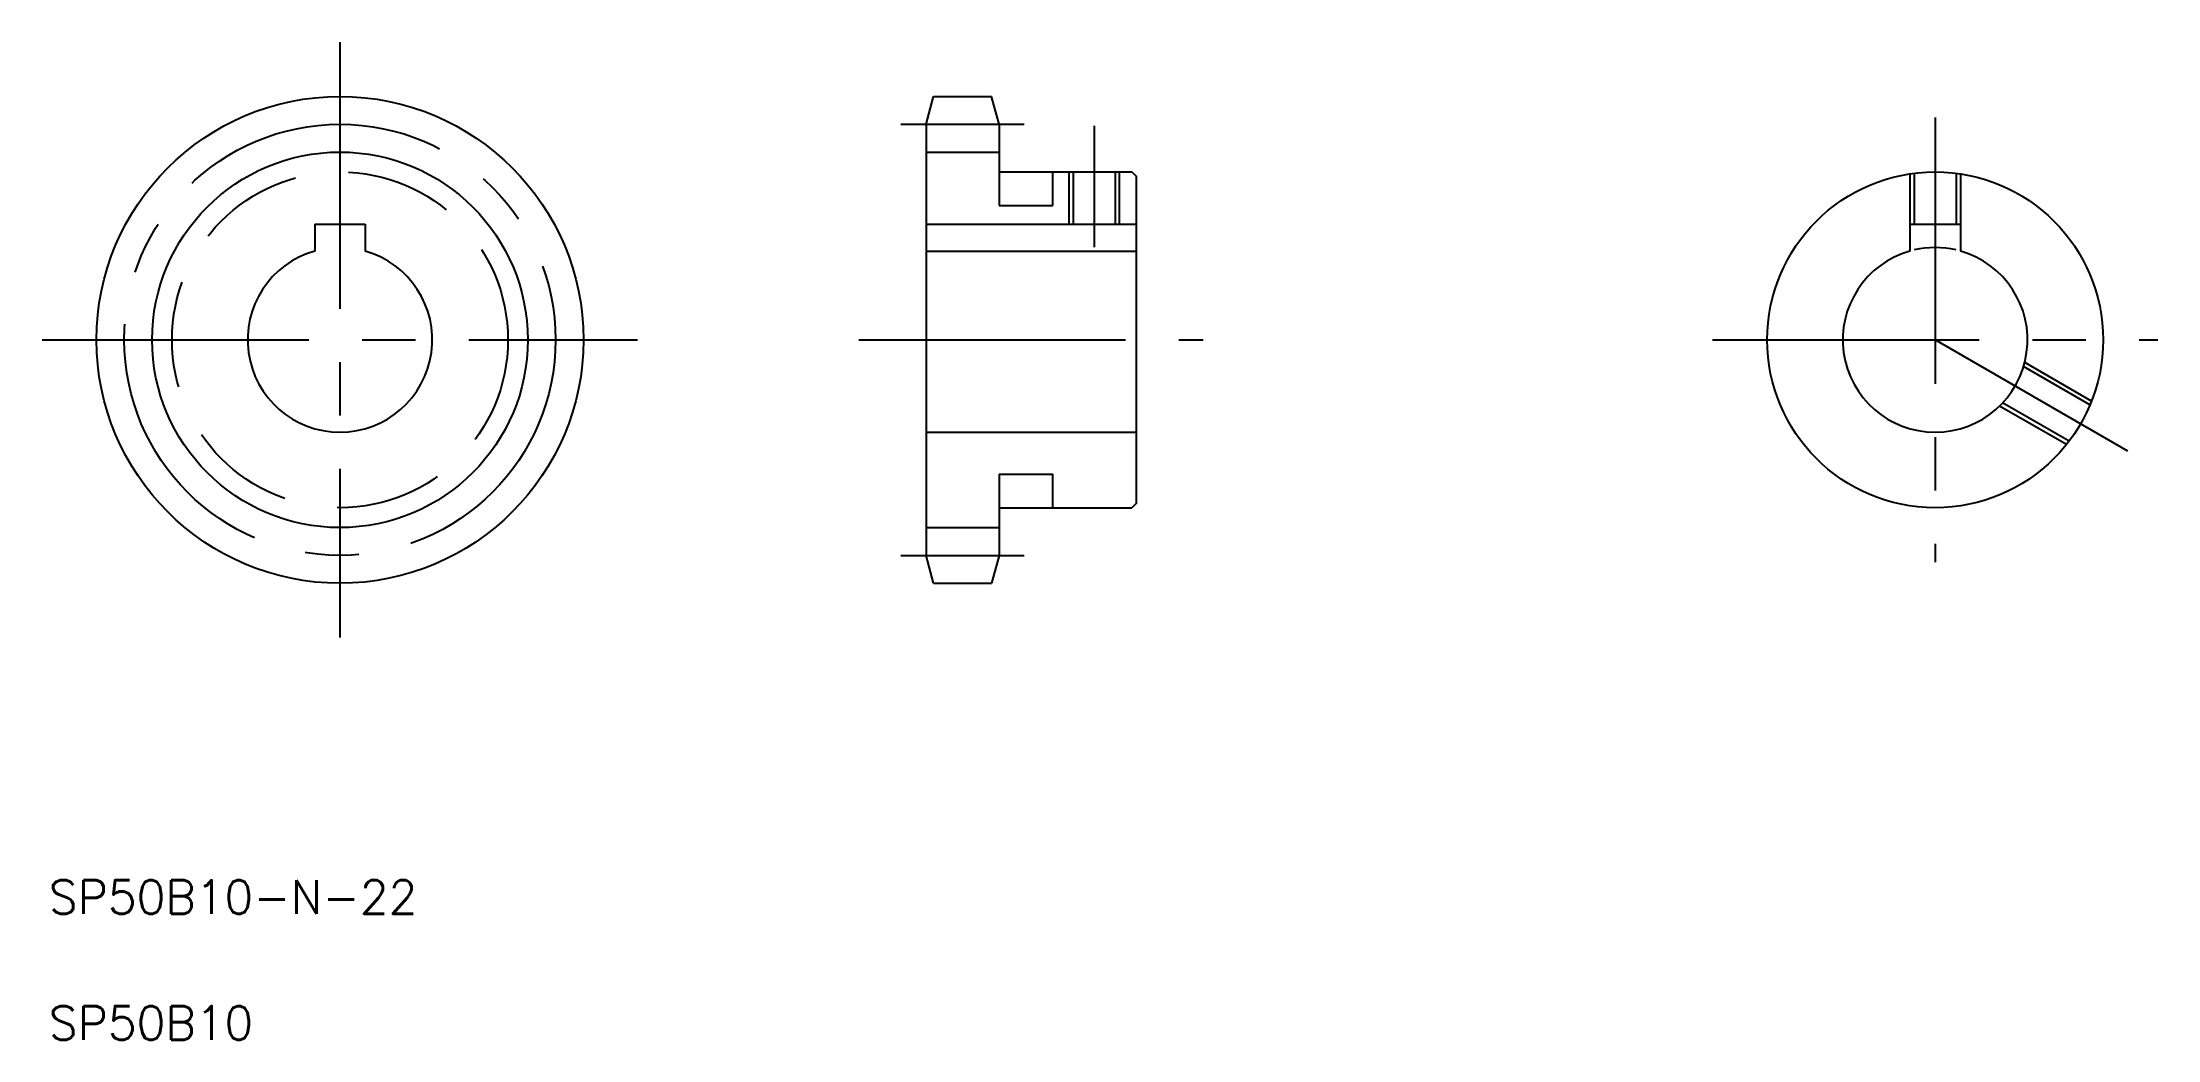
# Model space of a CAD drawing. Extents: x 9 to 261, y 10 to 129.
import ezdxf

# ---------------------------------------------------------------- set-up
doc = ezdxf.new("R2010")
doc.units = 0
doc.linetypes.add('CENTER', pattern=[50.8, 31.75, -6.35, 6.35, -6.35])
doc.linetypes.add('DASHED', pattern=[19.05, 12.7, -6.35])
doc.layers.get('0').update_dxf_attribs({"linetype": 'CONTINUOUS'})
doc.layers.add('CENTER', color=1, linetype='CENTER')
doc.styles.get("Standard").update_dxf_attribs({"font": 'txt', "bigfont": 'BIGFONT'})

msp = doc.modelspace()

# ---------------------------------------------------------------- linework, layer by layer
at = {"color": 7, "linetype": 'CONTINUOUS'}
for p, q in [((114.47, 119.07), (115.36, 122.38)), ((115.36, 122.38), (122.28, 122.38)), ((123.17, 119.07), (122.28, 122.38)), ((114.47, 119.07), (114.47, 67.7)), ((123.17, 119.07), (123.17, 113.38)), ((114.47, 115.75), (123.17, 115.75)), ((123.17, 113.38), (138.97, 113.38)), ((131.97, 113.38), (131.97, 107.18)), ((136.97, 113.38), (136.97, 107.18)), ((138.97, 113.38), (139.47, 112.88)), ((139.47, 112.88), (139.47, 73.88)), ((41.67, 107.18), (47.67, 107.18)), ((41.67, 107.18), (41.67, 103.96)), ((47.67, 107.18), (47.67, 103.96)), ((114.47, 107.18), (139.47, 107.18)), ((231.64, 107.18), (237.64, 107.18)), ((231.64, 107.18), (231.64, 103.96)), ((237.64, 107.18), (237.64, 103.96)), ((114.47, 103.96), (139.47, 103.96)), ((114.47, 82.38), (139.47, 82.38)), ((123.17, 73.38), (123.17, 67.7)), ((123.17, 73.38), (138.97, 73.38)), ((139.47, 73.88), (138.97, 73.38)), ((114.47, 71.01), (123.17, 71.01)), ((123.17, 72.54), (123.17, 72.54)), ((115.36, 64.38), (114.47, 67.7)), ((123.17, 67.7), (122.28, 64.38)), ((115.36, 64.38), (122.28, 64.38))]:
    msp.add_line(p, q, dxfattribs=at)
at = {"color": 3, "linetype": 'DASHED'}
for p, q in [((123.17, 113.38), (123.17, 109.38)), ((129.57, 109.38), (129.57, 113.38)), ((231.64, 113.15), (231.64, 107.18)), ((232.14, 113.22), (232.14, 107.18)), ((237.14, 113.22), (237.14, 107.18)), ((237.64, 113.15), (237.64, 107.18)), ((123.17, 109.38), (129.57, 109.38)), ((253.08, 85.62), (245.17, 90.19)), ((253.27, 86.09), (245.31, 90.69)), ((250.58, 81.29), (242.67, 85.86)), ((250.27, 80.9), (242.31, 85.49)), ((123.17, 77.38), (129.57, 77.38)), ((123.17, 77.38), (123.17, 73.38)), ((129.57, 73.38), (129.57, 77.38))]:
    msp.add_line(p, q, dxfattribs=at)
at = {"color": 3, "linetype": 'CONTINUOUS'}
for p, q in [((131.47, 113.38), (131.47, 107.18)), ((137.47, 113.38), (137.47, 107.18))]:
    msp.add_line(p, q, dxfattribs=at)
at = {"color": 7, "linetype": 'CONTINUOUS'}
for centre, radius in [((44.67, 93.38), 29), ((234.64, 93.38), 20)]:
    msp.add_circle(centre, radius, dxfattribs=at)
at = {"color": 3, "linetype": 'CONTINUOUS'}
msp.add_circle((44.67, 93.38), 22.37, dxfattribs=at)
at = {"color": 3, "linetype": 'DASHED'}
msp.add_circle((44.67, 93.38), 20, dxfattribs=at)
at = {"color": 7, "linetype": 'CONTINUOUS'}
for centre in [(44.67, 93.38), (234.64, 93.38)]:
    msp.add_arc(centre, 11, 105.8266, 74.1734, dxfattribs=at)
at = {"color": 3, "linetype": 'CONTINUOUS'}
msp.add_arc((234.64, 93.38), 11, 76.8634, 103.1366, dxfattribs=at)
at = {"layer": 'CENTER', "color": 1, "linetype": 'CENTER'}
for p, q in [((44.67, 128.83), (44.67, 57.93)), ((111.47, 119.07), (126.17, 119.07)), ((134.47, 118.88), (134.47, 104.43)), ((234.64, 119.88), (234.64, 66.88)), ((9.22, 93.38), (80.12, 93.38)), ((106.47, 93.38), (147.47, 93.38)), ((208.14, 93.38), (261.14, 93.38)), ((257.59, 80.13), (234.64, 93.38)), ((111.47, 67.7), (126.17, 67.7))]:
    msp.add_line(p, q, dxfattribs=at)
msp.add_circle((44.67, 93.38), 25.68, dxfattribs=at)

# ---------------------------------------------------------------- texts
at = {"color": 7, "linetype": 'CONTINUOUS'}
for s, p in [('SP50B10-N-22', (10, 25)), ('SP50B10', (10, 10))]:
    msp.add_text(s, height=4, dxfattribs=at).set_placement(p)

doc.saveas('drawing.dxf')
